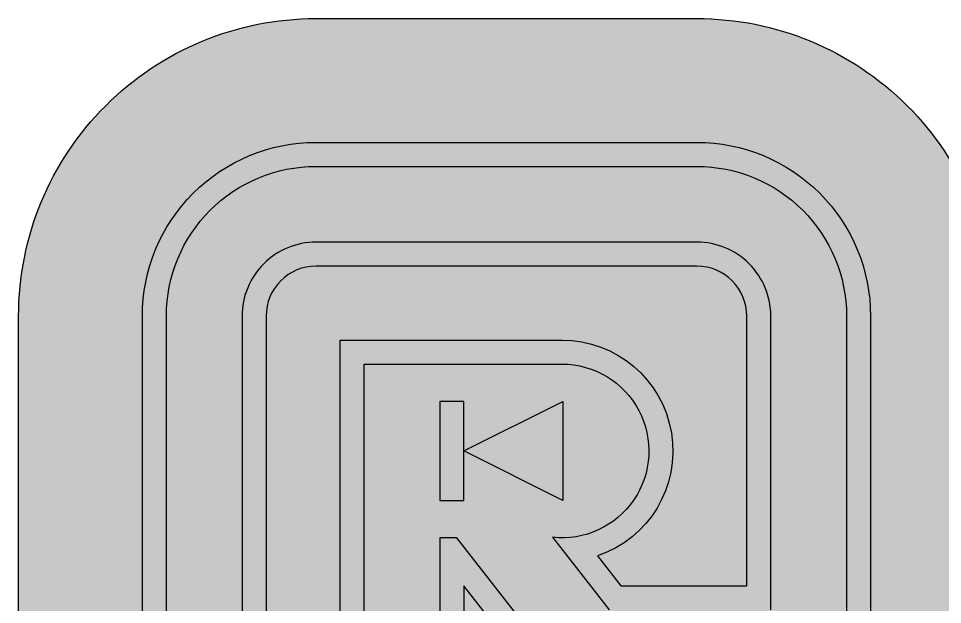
# Model space of a CAD drawing. Header units: millimetres. Extents: x 2963 to 4062, y 1247 to 1959.
# Drawn here: x 3157.82 to 3182.83, y 1392.07 to 1407.93 of the extents above; entities that cross this region are included whole.
import ezdxf

# ---------------------------------------------------------------- set-up
doc = ezdxf.new("R2010")
doc.units = ezdxf.units.MM
doc.layers.get('0').update_dxf_attribs({"color": 255})
doc.layers.add('DMText', color=7, linetype='Continuous', true_color=0x22346e)
doc.layers.add('image', color=7, linetype='Continuous', true_color=0x22346e)
for name, color, linetype in [('textbound', 255, 'Continuous'), ('textboundcntr', 7, 'Continuous'), ('texthatch', 7, 'Continuous')]:
    doc.layers.add(name, color=color, linetype=linetype)

msp = doc.modelspace()

# ---------------------------------------------------------------- hatches: boundary and pattern name
at = {"layer": 'DMText'}
h = msp.add_hatch(color=256, dxfattribs=at)
h.dxf.hatch_style = 1
h.paths.add_polyline_path([(3161.171, 1388.576), (3161.171, 1399.876, -0.414214), (3165.871, 1404.576), (3176.181, 1404.576, -0.414214), (3180.881, 1399.876), (3180.881, 1389.226), (3175.531, 1389.226), (3172.493, 1389.226), (3169.871, 1392.576), (3169.871, 1389.226), (3166.521, 1389.226), (3166.521, 1399.226), (3172.531, 1399.226, -0.848947), (3173.492, 1393.384), (3174.125, 1392.576), (3177.531, 1392.576), (3177.531, 1399.876, 0.414214), (3176.181, 1401.226), (3165.871, 1401.226, 0.414214), (3164.521, 1399.876), (3164.521, 1388.576, 0.414214), (3165.871, 1387.226), (3183.142, 1387.226), (3187.842, 1387.226), (3183.142, 1382.269), (3183.142, 1383.876), (3165.871, 1383.876, -0.414214)], flags=16)
h.paths.add_polyline_path([(3180.231, 1389.876), (3174.881, 1389.876), (3172.809, 1389.876), (3169.679, 1393.876), (3169.221, 1393.876), (3169.221, 1389.876), (3167.171, 1389.876), (3167.171, 1398.576), (3172.531, 1398.576, -1.057223), (3172.27, 1393.89), (3173.808, 1391.926), (3178.181, 1391.926), (3178.181, 1399.876, 0.414214), (3176.181, 1401.876), (3165.871, 1401.876, 0.414214), (3163.871, 1399.876), (3163.871, 1388.576, 0.414214), (3165.871, 1386.576), (3183.142, 1386.576), (3183.142, 1384.526), (3165.871, 1384.526, -0.414214), (3161.821, 1388.576), (3161.821, 1399.876, -0.414214), (3165.871, 1403.926), (3176.181, 1403.926, -0.414214), (3180.231, 1399.876)], flags=0)
h.paths.add_polyline_path([(3172.548, 1397.567), (3172.548, 1394.884), (3169.871, 1396.226), (3169.871, 1394.884), (3169.221, 1394.884), (3169.221, 1397.567), (3169.871, 1397.567), (3169.871, 1396.226)], flags=0)
edge = h.paths.add_edge_path()
edge.add_line((3184.231, 1390.576), (3195.635, 1390.576))
edge.add_line((3195.635, 1390.576), (3179.792, 1373.867))
edge.add_line((3179.792, 1373.867), (3179.792, 1380.526))
edge.add_line((3179.792, 1380.526), (3165.871, 1380.526))
edge.add_arc((3165.871, 1388.576), 8.05, 180, 270, ccw=False)
edge.add_line((3157.821, 1388.576), (3157.821, 1399.876))
edge.add_arc((3165.871, 1399.876), 8.05, 90, 180, ccw=False)
edge.add_line((3165.871, 1407.926), (3176.181, 1407.926))
edge.add_arc((3176.181, 1399.876), 8.05, 0, 90, ccw=False)
edge.add_line((3184.231, 1399.876), (3184.231, 1390.576))
at = {"layer": 'image', "true_color": 0xffffff}
h = msp.add_hatch(color=7, dxfattribs=at)
h.dxf.hatch_style = 1
h.paths.add_polyline_path([(3180.231, 1399.876, 0.414214), (3176.181, 1403.926), (3165.871, 1403.926, 0.414214), (3161.821, 1399.876), (3161.821, 1388.576, 0.414214), (3165.871, 1384.526), (3183.142, 1384.526), (3183.142, 1386.576), (3165.871, 1386.576, -0.414214), (3163.871, 1388.576), (3163.871, 1399.876, -0.414214), (3165.871, 1401.876), (3176.181, 1401.876, -0.414214), (3178.181, 1399.876), (3178.181, 1391.926), (3173.808, 1391.926), (3172.27, 1393.89, 1.057223), (3172.531, 1398.576), (3167.171, 1398.576), (3167.171, 1389.876), (3169.221, 1389.876), (3169.221, 1393.876), (3169.679, 1393.876), (3172.809, 1389.876), (3174.881, 1389.876), (3180.231, 1389.876)])
h.paths.add_polyline_path([(3172.548, 1394.884), (3169.871, 1396.226), (3169.871, 1394.884), (3169.221, 1394.884), (3169.221, 1397.567), (3169.871, 1397.567), (3169.871, 1396.226), (3172.548, 1397.567)], flags=16)
at = {"layer": 'texthatch', "true_color": 0xffffff}
h = msp.add_hatch(color=7, dxfattribs=at)
h.dxf.hatch_style = 1
edge = h.paths.add_edge_path()
edge.add_arc((3165.871, 1399.876), 1.35, 90, 180, ccw=False)
edge.add_line((3165.871, 1401.226), (3176.181, 1401.226))
edge.add_arc((3176.181, 1399.876), 1.35, 0, 90, ccw=False)
edge.add_line((3177.531, 1399.876), (3177.531, 1392.576))
edge.add_line((3177.531, 1392.576), (3174.125, 1392.576))
edge.add_line((3174.125, 1392.576), (3173.492, 1393.384))
edge.add_arc((3172.531, 1396.226), 3, 288.6821, 450)
edge.add_line((3172.531, 1399.226), (3166.521, 1399.226))
edge.add_line((3166.521, 1399.226), (3166.521, 1389.226))
edge.add_line((3166.521, 1389.226), (3169.871, 1389.226))
edge.add_line((3169.871, 1389.226), (3169.871, 1392.576))
edge.add_line((3169.871, 1392.576), (3172.493, 1389.226))
edge.add_line((3172.493, 1389.226), (3175.531, 1389.226))
edge.add_line((3175.531, 1389.226), (3180.881, 1389.226))
edge.add_line((3180.881, 1389.226), (3180.881, 1399.876))
edge.add_arc((3176.181, 1399.876), 4.7, 360, 450)
edge.add_line((3176.181, 1404.576), (3165.871, 1404.576))
edge.add_arc((3165.871, 1399.876), 4.7, 90, 180)
edge.add_line((3161.171, 1399.876), (3161.171, 1388.576))
edge.add_arc((3165.871, 1388.576), 4.7, 180, 270)
edge.add_line((3165.871, 1383.876), (3183.142, 1383.876))
edge.add_line((3183.142, 1383.876), (3183.142, 1382.269))
edge.add_line((3183.142, 1382.269), (3187.842, 1387.226))
edge.add_line((3187.842, 1387.226), (3183.142, 1387.226))
edge.add_line((3183.142, 1387.226), (3165.871, 1387.226))
edge.add_arc((3165.871, 1388.576), 1.35, 180, 270, ccw=False)
edge.add_line((3164.521, 1388.576), (3164.521, 1399.876))
edge = h.paths.add_edge_path(flags=16)
edge.add_arc((3165.871, 1399.876), 4.05, 90, 180, ccw=False)
edge.add_line((3165.871, 1403.926), (3176.181, 1403.926))
edge.add_arc((3176.181, 1399.876), 4.05, 0, 90, ccw=False)
edge.add_line((3180.231, 1399.876), (3180.231, 1389.876))
edge.add_line((3180.231, 1389.876), (3174.881, 1389.876))
edge.add_line((3174.881, 1389.876), (3172.809, 1389.876))
edge.add_line((3172.809, 1389.876), (3169.679, 1393.876))
edge.add_line((3169.679, 1393.876), (3169.221, 1393.876))
edge.add_line((3169.221, 1393.876), (3169.221, 1389.876))
edge.add_line((3169.221, 1389.876), (3167.171, 1389.876))
edge.add_line((3167.171, 1389.876), (3167.171, 1398.576))
edge.add_line((3167.171, 1398.576), (3172.531, 1398.576))
edge.add_arc((3172.531, 1396.226), 2.35, -96.3732, 90, ccw=False)
edge.add_line((3172.27, 1393.89), (3173.808, 1391.926))
edge.add_line((3173.808, 1391.926), (3178.181, 1391.926))
edge.add_line((3178.181, 1391.926), (3178.181, 1399.876))
edge.add_arc((3176.181, 1399.876), 2, 0, 90)
edge.add_line((3176.181, 1401.876), (3165.871, 1401.876))
edge.add_arc((3165.871, 1399.876), 2, 90, 180)
edge.add_line((3163.871, 1399.876), (3163.871, 1388.576))
edge.add_arc((3165.871, 1388.576), 2, 180, 270)
edge.add_line((3165.871, 1386.576), (3183.142, 1386.576))
edge.add_line((3183.142, 1386.576), (3183.142, 1384.526))
edge.add_line((3183.142, 1384.526), (3165.871, 1384.526))
edge.add_arc((3165.871, 1388.576), 4.05, 180, 270, ccw=False)
edge.add_line((3161.821, 1388.576), (3161.821, 1399.876))
h.paths.add_polyline_path([(3169.221, 1397.567), (3169.871, 1397.567), (3169.871, 1396.226), (3172.548, 1397.567), (3172.548, 1394.884), (3169.871, 1396.226), (3169.871, 1394.884), (3169.221, 1394.884)], flags=0)
h.paths.add_polyline_path([(3171.322, 1396.226), (3171.898, 1396.515), (3171.898, 1395.937)], flags=0)
at = {"layer": 'texthatch', "true_color": 0x105689}
h = msp.add_hatch(color=146, dxfattribs=at)
h.dxf.hatch_style = 1
h.paths.add_polyline_path([(3172.548, 1394.884), (3172.548, 1397.567), (3169.871, 1396.226)])
h.paths.add_polyline_path([(3169.221, 1394.884), (3169.871, 1394.884), (3169.871, 1397.567), (3169.221, 1397.567)])

# ---------------------------------------------------------------- linework, layer by layer
at = {"color": 7, "true_color": 0xffffff}
for points in [[(3161.171, 1388.576), (3161.171, 1399.876, -0.414214), (3165.871, 1404.576), (3176.181, 1404.576, -0.414214), (3180.881, 1399.876), (3180.881, 1389.226)], [(3161.821, 1388.576), (3161.821, 1399.876, -0.414214), (3165.871, 1403.926), (3176.181, 1403.926, -0.414214), (3180.231, 1399.876), (3180.231, 1389.876)], [(3178.181, 1391.926), (3178.181, 1399.876, 0.414214), (3176.181, 1401.876), (3165.871, 1401.876, 0.414214), (3163.871, 1399.876), (3163.871, 1388.576, 0.414214)], [(3166.521, 1389.226), (3166.521, 1399.226), (3172.531, 1399.226, -0.848947), (3173.492, 1393.384), (3174.125, 1392.576), (3177.531, 1392.576), (3177.531, 1399.876, 0.414214), (3176.181, 1401.226), (3165.871, 1401.226, 0.414214), (3164.521, 1399.876), (3164.521, 1388.576, 0.414214)], [(3167.171, 1389.876), (3167.171, 1398.576), (3172.531, 1398.576, -1.057223), (3172.27, 1393.89), (3173.808, 1391.926)]]:
    msp.add_lwpolyline(points, format="xyb", dxfattribs=at)
for points in [[(3169.221, 1397.567), (3169.221, 1394.884), (3169.871, 1394.884), (3169.871, 1397.567), (3169.221, 1397.567)], [(3172.809, 1389.876), (3169.679, 1393.876), (3169.221, 1393.876), (3169.221, 1389.876)], [(3172.493, 1389.226), (3169.871, 1392.576), (3169.871, 1389.226)]]:
    msp.add_lwpolyline(points, dxfattribs=at)
msp.add_lwpolyline([(3172.548, 1397.567), (3172.548, 1394.884), (3169.871, 1396.226)], close=True, dxfattribs=at)
at = {"layer": 'textbound'}
msp.add_lwpolyline([(3184.231, 1390.576), (3195.635, 1390.576), (3179.792, 1373.867), (3179.792, 1380.526), (3165.871, 1380.526, -0.414214), (3157.821, 1388.576), (3157.821, 1399.876, -0.414214), (3165.871, 1407.926), (3176.181, 1407.926, -0.414214), (3184.231, 1399.876)], format="xyb", close=True, dxfattribs=at)
for points in [[(3161.171, 1388.576), (3161.171, 1399.876, -0.414214), (3165.871, 1404.576), (3176.181, 1404.576, -0.414214), (3180.881, 1399.876), (3180.881, 1389.226)], [(3161.821, 1388.576), (3161.821, 1399.876, -0.414214), (3165.871, 1403.926), (3176.181, 1403.926, -0.414214), (3180.231, 1399.876), (3180.231, 1389.876)], [(3178.181, 1391.926), (3178.181, 1399.876, 0.414214), (3176.181, 1401.876), (3165.871, 1401.876, 0.414214), (3163.871, 1399.876), (3163.871, 1388.576, 0.414214)], [(3166.521, 1389.226), (3166.521, 1399.226), (3172.531, 1399.226, -0.848947), (3173.492, 1393.384), (3174.125, 1392.576), (3177.531, 1392.576), (3177.531, 1399.876, 0.414214), (3176.181, 1401.226), (3165.871, 1401.226, 0.414214), (3164.521, 1399.876), (3164.521, 1388.576, 0.414214)], [(3167.171, 1389.876), (3167.171, 1398.576), (3172.531, 1398.576, -1.057223), (3172.27, 1393.89), (3173.808, 1391.926)]]:
    msp.add_lwpolyline(points, format="xyb", dxfattribs=at)
for points in [[(3172.809, 1389.876), (3169.679, 1393.876), (3169.221, 1393.876), (3169.221, 1389.876)], [(3172.493, 1389.226), (3169.871, 1392.576), (3169.871, 1389.226)]]:
    msp.add_lwpolyline(points, dxfattribs=at)
at = {"layer": 'textboundcntr'}
msp.add_lwpolyline([(3169.221, 1397.567), (3169.221, 1394.884), (3169.871, 1394.884), (3169.871, 1397.567), (3169.221, 1397.567)], dxfattribs=at)
msp.add_lwpolyline([(3172.548, 1397.567), (3172.548, 1394.884), (3169.871, 1396.226)], close=True, dxfattribs=at)

doc.saveas('drawing.dxf')
